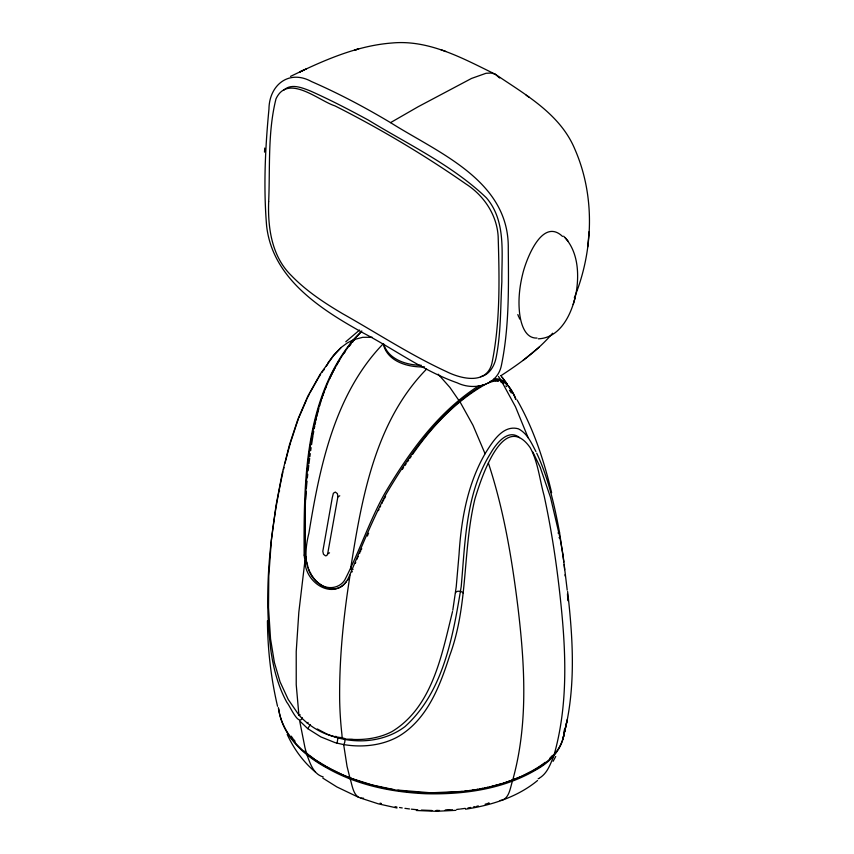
<?xml version="1.0" encoding="UTF-8"?>
<svg xmlns="http://www.w3.org/2000/svg" width="854" height="854" viewBox="0 0 854 854"><rect width="100%" height="100%" fill="white"/><g stroke="black" fill="none" stroke-linecap="round" stroke-linejoin="round"><path stroke-width="1.28" d="M305.273 506.241L305.294 553.146M574.336 297.79C593.445 250.916 595.323 196.025 574.891 149.269C560.235 113.924 525.327 94.666 495.331 74.266L491.445 73.028L486.065 73.273L471.525 78.44L418.193 106.718L390.545 122.634C365.085 107.412 338.792 93.47 311.614 81.61C289.004 69.067 269.213 84.962 268.957 109.077C265.231 147.817 263.384 187.037 266.608 225.851C272.522 278.842 321.179 309.618 363.644 333.188C394.815 349.553 423.755 371.095 457.221 382.838C473.863 390.908 497.338 385.688 501.394 365.448C509.294 327.135 508.632 287.424 508.269 248.407C509.219 180.6 438.7 153.079 390.545 122.634M264.505 152.119L264.751 148.062M564.398 729.562C564.035 747.453 550.883 761.875 535.864 769.934C502.91 789.374 463.348 794.69 425.666 793.74C391.516 792.202 356.78 785.029 326.847 767.917C304.045 755.641 282.215 735.849 278.714 708.895M305.561 499.633L306.106 491.402M564.643 729.54C562.498 758.672 532.853 772.859 508.749 781.399M306.372 488.114L307.002 481.314M587.712 246.966L589.143 231.615M307.355 477.802L307.739 474.28M500.593 381.941L500.487 379.475L498.469 376.422M308.134 470.757L308.764 465.473M308.977 463.701L309.65 458.384M344.461 738.315C345.336 740.322 344.931 742.799 343.692 744.571C349.158 745.489 354.698 745.969 360.239 745.937C373.764 745.841 387.46 742.873 399.202 736.02C427.566 718.758 440.034 685.698 449.727 655.52C468.44 605.112 462.484 550.478 474.931 498.907C480.514 480.567 502.857 409.034 530.195 447.667C538.105 462.238 539.632 479.574 544.051 495.437C550.713 526.107 555.602 557.15 559.21 588.331C565.561 643.521 569.383 700.526 554.139 754.701L551.983 755.918M452.791 610.226L456.228 586.783L459.046 554.374C461.181 519.445 467.576 483.876 485.36 453.239C492.278 442.265 502.825 424.417 518.399 428.825C527.302 433.341 531.519 443.13 535.917 451.531M309.885 456.612L310.28 453.634M304.141 555.185L304.942 560.747L298.825 612.307L296.221 651.57L296.231 684.705L298.889 714.969L288.214 699.458L280.048 681.812L274.401 662.576L270.547 638.867L268.508 607.632L268.775 576.236L271.348 540.465L276.002 505.6L282.204 473.383L289.538 444.55L298.025 418.898L307.782 396.277L320.004 374.468L333.22 356.161L341.333 347.311L347.3 342.945L353.172 339.903L361.797 330.946M481.603 385.666C439.65 411.361 410.614 452.705 385.987 494.306C372.461 520.043 361.455 547.062 350.257 573.877C343.639 615.35 339.209 657.569 339.657 699.693C339.86 711.393 340.618 723.082 341.952 734.707C341.077 741.101 349.564 738.443 353.641 739.468C366.782 739.916 380.222 737.717 391.965 731.6C432.722 706.866 441.913 654.015 452.545 611.539M310.685 450.656L311.112 447.667M327.658 553.915L337.938 496.452L337.33 493.591L335.312 492.075L333.38 493.228L332.259 497.754L322.812 551.3L323.463 554.214L325.449 555.837L326.804 555.538L327.658 553.915L329.548 552.826M311.55 444.678L312.98 435.7M310.45 724.512L307.728 728.633L299.679 720.925L304.995 747.794L306.607 753.719L308.198 754.285M313.151 434.697L313.738 431.366M314.24 428.687L314.763 426.018M282.962 471.814C270.195 530.526 263.235 591.491 271.017 651.389C273.579 669.141 278.308 686.797 286.987 702.575C289.784 705.436 298.644 726.957 302.391 717.766M315.03 424.684L315.585 422.015M538.351 338.835C561.74 337.8 572.938 311.176 576.397 291.299C579.322 272.469 577.752 250.393 563.629 236.184M315.873 420.68L316.471 418.012M564.195 733.469C576.012 687.107 572.981 638.621 567.611 591.566M283.464 469.647L283.976 467.49M316.781 416.688L317.09 415.354M285.012 463.188L288.193 450.912M317.421 414.03L318.083 411.382M512.421 781.132C510.084 788.231 509.23 799.632 500.102 800.518M318.425 410.069L318.777 408.756M288.342 450.378L289.09 447.709M289.239 447.176L289.997 444.507M573.205 304.504L574.166 301.163M574.23 300.907L575.116 297.811M319.503 406.152L319.876 404.849M290.157 443.973L290.659 442.255M290.915 441.401L296.744 423.584M320.261 403.547L320.656 402.255M321.051 400.964L321.467 399.672M321.883 398.391L322.31 397.11M322.737 395.829L323.186 394.548M296.957 422.976L297.619 421.161M323.634 393.278L324.093 392.007M297.843 420.552L298.473 418.887M298.9 417.766L299.327 416.645M355.36 563.341L355.723 562.402M299.541 416.09L306.767 399.352M553.851 755.758C550.467 763.988 547.435 773.308 539.386 778.111M325.342 388.709L326.132 386.691M351.987 572.02L352.264 571.369M368.202 534.188L368.597 533.248M357.057 559.156L357.452 558.238M367.401 536.066L367.796 535.127M357.869 557.288L358.285 556.328M359.705 553.157L360.004 552.527M360.58 551.257L360.868 550.616M361.455 549.346L361.754 548.706M329.537 378.728L335.312 367.252M378.418 510.607L378.973 509.422M349.734 575.02C338.792 603.308 305.006 585.31 304.942 560.747M307.269 398.295L307.782 397.238M380.094 507.052L380.671 505.878M308.305 396.171L309.372 394.057M381.845 503.518L382.453 502.344M309.906 392.989L318.072 378.461M383.062 501.17L383.67 500.006M323.666 370.177L324.114 369.344M553.104 761.309L555.719 756.473M384.3 498.832L385.57 496.505M336.359 365.416L339.593 360.004M318.691 377.457L320.592 374.458M327.893 362.993L333.935 354.794L340.895 347.685M321.894 372.461L323.89 369.504M402.309 469.412L403.59 467.501M348.016 579.642L347.535 580.336M404.881 465.59L406.184 463.669M407.422 461.843L408.671 460.028M409.931 458.203L411.19 456.378M412.471 454.541C431.889 426.52 456.185 400.643 486.214 383.916M344.247 352.98L345.464 351.282M326.217 366.195L327.637 364.252M349.201 346.34L350.919 344.205M298.953 715.044C309.81 727.32 326.602 736.895 342.55 737.685M307.728 728.633L320.794 736.885L335.056 742.617L336.668 743.065L337.202 742.339L338.024 737.45M353.172 339.903C304.334 399.384 303.768 481.805 304.131 555.068M345.998 582.247L346.51 581.649M352.681 342.112L353.919 339.604L361.52 331.63M354.229 340.33L354.954 339.508M552.591 333.241C538.095 350.279 519.659 363.494 501.042 375.643M551.567 756.398L549.784 758.277M335.11 736.874L335.846 736.265M345.475 582.834C336.967 593.69 321.051 588.299 314.133 578.67M383.254 343.756C334.715 393.897 319.78 466.465 308.902 533.216C304.483 550.414 302.989 573.45 320.165 584.221C327.808 589.9 339.316 588.385 344.653 580.197C359.246 552.015 369.227 521.303 384.738 493.452C409.13 452.3 438.081 411.745 478.998 385.634M426.562 369.109C374.874 421.855 361.637 498.757 350.599 568.913L353.054 569.383M345.774 341.781L359.523 330.05M283.923 90.065C291.193 83.233 301.857 87.695 309.842 90.748C329.793 99.598 349.19 109.707 368.373 120.094C408.404 144.561 452.236 165.132 486.396 197.829C506.347 220.983 501.554 253.563 501.864 281.735C500.401 307.301 501.106 333.263 495.95 358.445C494.135 366.419 489.118 375.034 480.492 376.71M305.7 556.52L305.401 557.416C304.003 483.449 304.803 399.693 353.919 339.604L362.736 337.319L372.173 337.255M537.54 780.524C517.268 797.284 491.199 805.29 465.558 809.197M522.99 360.505L539.418 346.959M544.628 762.729L545.183 762.302M543.475 763.593L544.051 763.166M542.898 764.02L541.105 765.291M540.497 765.707L538.628 766.935M307.045 722.922L308.07 722.431M537.999 767.33L536.077 768.536M535.426 768.931L532.779 770.479M481.955 385.464L483.364 384.652M337.874 496.889L339.753 495.8M532.117 770.863L521.57 776.286L510.212 780.876M538.18 778.752L538.789 778.442M290.52 76.401C322.524 60.944 355.904 45.774 391.805 43.02C429.082 39.423 463.114 58.552 495.331 74.266L499.633 78.013M306.522 68.758L299.818 71.95L304.184 69.879M299.081 715.204L300.202 714.819M487.207 383.446L488.659 382.827M557.961 532.992L559.551 532.522L563.843 561.985M489.128 382.635L490.89 382.005M489.844 381.557L490.484 381.311M511.236 780.609L507.639 781.773M509.742 781.132L506.518 782.147M508.621 781.517L503.508 783.129M507.489 781.89L498.885 784.506M491.424 380.991C503.646 376.198 512.186 389.552 515.965 399.16M357.559 49.244L354.752 50.076L358.595 48.945M502.109 783.588L491.808 786.385M487.709 803.55L489.203 803.112M491.626 381.781L493.036 381.428M485.125 804.233L488.744 803.251M511.674 780.353L512.71 780.076C528.348 724.043 524.804 665.117 518.036 608.037C511.994 559.092 503.903 510.062 488.403 463.124M497.38 784.933L489.406 786.972M486.993 787.516L490.143 786.769M476.724 806.283L478.336 805.93M484.56 788.039L487.687 787.324M485.221 787.858L479.638 789.011M473.447 806.955L475.091 806.624M482.734 788.359L477.162 789.459M467.981 807.937L470.735 807.457M477.717 789.288L472.155 790.281M493.719 381.3L495.021 381.119M475.187 789.715L464.565 791.306M494.092 378.962C504.266 377.212 510.553 388.186 514.375 395.978M465.206 808.364L460.487 809.005M470.095 790.484C423.605 796.761 374.244 791.306 332.078 769.924C307.077 757.402 282.332 736.991 278.351 707.624M363.516 798.202C353.631 798.917 352.499 786.235 350.236 779.029M456.676 809.443L459.548 809.122M567.216 590.167L562.925 554.257L559.957 537.668L558.996 537.721M462.366 791.434L430.907 792.8L397.857 790.099M455.919 810.339L436.127 811.3L416.357 810.499M445.404 810.318L452.439 809.816M449.877 810.03L444.955 810.318M495.651 381.076L496.847 381.076M439.511 810.467L435.967 810.553L437.995 810.51M537.038 338.067C525.381 338.622 521.282 324.616 519.872 315.372C517.823 300.736 519.552 285.791 523.31 271.572C527.217 257.321 542.621 217.514 562.508 236.409M424.534 366.878C408.532 367.54 387.481 361.893 383.329 344.162M431.985 810.499L421.406 810.072M421.257 365.266C406.483 365.213 388.143 359.491 383.585 343.735M279.621 490.901L278.628 490.751M417.713 809.795L411.286 809.165M497.412 381.119L498.49 381.279M409.461 808.951L404.924 808.343M399.533 807.5L402.223 807.937M343.66 744.56L347.044 766.38L349.948 777.983L351.015 778.25M393.865 789.598L372.12 784.975L351.592 778.474M343.201 744.485L336.668 743.065M395.124 806.688L396.875 807.019M396.993 807.991L378.386 803.849L361.028 798.212M380.115 803.155L381.386 803.507M323.207 776.926C313.301 774.194 310.194 763.327 306.906 754.755M445.927 51.507L440.984 49.735M351.304 778.368L343.415 775.144M358.114 797.092L336.924 786.961L322.801 778.101M327.146 734.141C351.997 744.752 383.072 743.129 404.988 726.615C443.749 691.612 453.058 635.654 461.203 586.602C465.281 541.255 465.718 492.811 490.826 452.908C496.046 443.845 507.97 428.281 519.552 437.611M342.678 774.813L331.299 769.166M326.388 733.799L317.325 728.985M330.605 768.792L327.883 767.298M326.538 766.54L327.21 766.913M325.876 766.155L321.915 763.828M321.264 763.433L319.343 762.238M501.917 382.624L503.326 383.585M318.083 761.437L318.713 761.843M316.834 760.626L317.453 761.031M315.617 759.814L316.226 760.22M314.411 758.992L312.649 757.733M526.16 95.2L529.299 97.441M312.073 757.317L309.276 755.16M307.045 753.313L306.362 752.726M306.127 752.523L305.454 751.936M305.23 751.733L304.568 751.146M315.425 772.069C303.245 761.917 293.797 748.787 287.2 734.408M438.155 374.18L449.866 387.374L459.975 402.01M505.888 385.933L506.497 386.584M565.188 237.7L568.124 241.276M293.755 739.596L295.1 741.304M500.796 375.546L507.287 384.183L502.205 377.415M313.77 578.211L311.742 575.201M291.182 736.148L293.071 738.742M509.443 390.171L509.838 390.716M510.222 391.271L511.343 392.989M459.783 401.455L473.009 425.335L485.072 453.741M501.298 380.745L515.506 406.824L528.156 437.792M532.875 452.054L539.941 466.679M517.108 399.992C533.569 428.783 544.009 460.573 551.631 492.715M311.123 574.112L309.991 571.86M518.976 317.389L519.808 319.129M536.696 453.164C548.449 478.219 554.524 505.451 559.551 532.522M463.402 593.167C461.939 590.861 455.876 590.327 455.502 592.868M540.251 467.437L550.531 497.476L559.957 537.668M308.988 569.501L309.479 570.685M514.45 396.171L514.866 397.206M517.844 314.55L518.549 316.514M308.123 567.067L308.54 568.294M515.25 398.252L515.602 399.32M307.365 564.59L307.728 565.828M306.735 562.081L307.034 563.341M277.539 706.29C270.985 678.279 267.665 649.542 267.441 620.773M306.212 559.573L305.785 557.075M564.131 564.569L564.643 569.661M565.081 574.689L565.188 576.066M567.472 593.893L567.835 600.693M268.668 201.619C267.718 227.751 271.711 256.51 291.385 275.596C306.298 291.043 324.403 302.935 342.796 313.802C377.265 333.22 410.539 355.04 446.514 371.629C461.139 378.92 486.396 385.058 491.872 363.537C500.423 321.99 499.419 278.724 498.16 236.451C496.847 214.781 483.844 195.449 465.804 183.888C424.075 154.884 380.265 128.783 334.907 105.853C318.788 100.804 287.937 73.23 276.002 98.829C267.601 132.221 270.142 167.448 268.668 201.619M567.184 719.986L562.989 738.678L567.184 719.986"/></g></svg>
